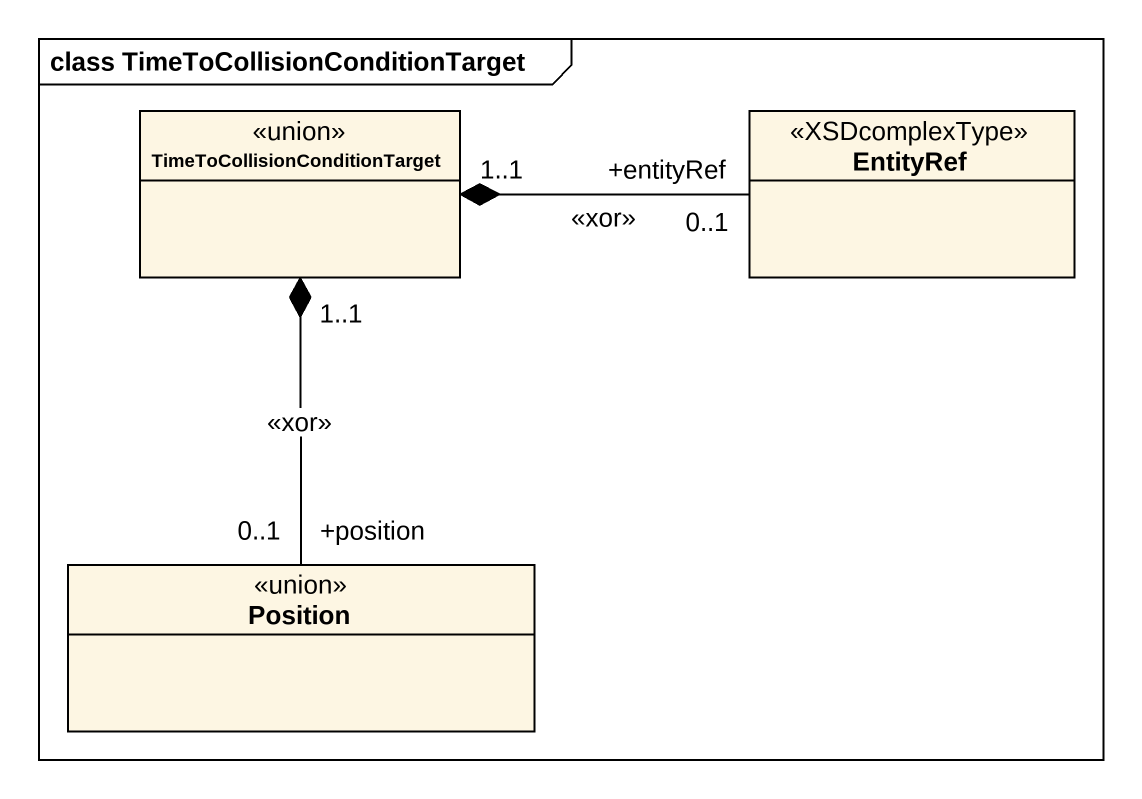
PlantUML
@startuml
mainframe class TimeToCollisionConditionTarget
hide circle
hide empty members
class "TimeToCollisionConditionTarget" as TimeToCollisionConditionTarg <<union>>
class EntityRef <<XSDcomplexType>>
class Position <<union>>
TimeToCollisionConditionTarg "1..1" *-right- "+entityRef\n0..1" EntityRef : <<xor>>
TimeToCollisionConditionTarg "1..1" *-- "+position\n0..1" Position : <<xor>>
@enduml
